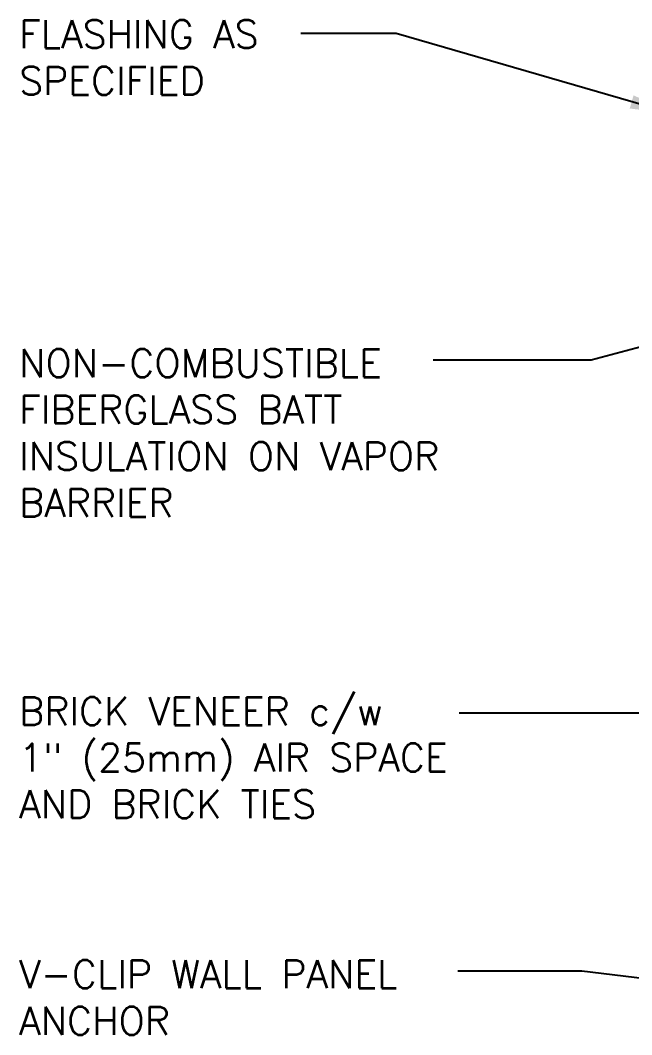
# Model space of a CAD drawing. Header units: inches. Extents: x 75 to 195, y 119 to 202.
# Drawn here: x 139.68 to 156.09, y 175.17 to 202.4 of the extents above; entities that cross this region are included whole.
import ezdxf

# ---------------------------------------------------------------- set-up
doc = ezdxf.new("R2010")
doc.units = ezdxf.units.IN
doc.header["$LTSCALE"] = 0.5
doc.header["$MEASUREMENT"] = 0
doc.layers.add('TEXT', color=4, linetype='Continuous')
doc.styles.add('DIM', font='romans.shx', dxfattribs={"width": 0.7})
doc.styles.add('ROMANS', font='romans.shx', dxfattribs={"height": 0.75})
doc.dimstyles.new('ext_12', dxfattribs={"dimscale": 12, "dimtxt": 0.09375, "dimasz": 0.09375, "dimexe": 0.09375, "dimexo": 0.0625, "dimgap": 0.0625, "dimtad": 1, "dimdec": 1, "dimzin": 3, "dimdsep": 46, "dimlunit": 4, "dimtxsty": 'DIM', "dimcen": 0.09, "dimdle": 0.09375, "dimclrt": 4, "dimadec": 0, "dimazin": 0, "dimtfac": 1, "dimtdec": 1, "dimtmove": 2, "dimatfit": 3, "dimfxl": 1, "dimfrac": 2, "dimtolj": 1, "dimtzin": 0, "dimarcsym": 0})

msp = doc.modelspace()

# ---------------------------------------------------------------- texts
at = {"layer": 'TEXT', "char_height": 0.75, "style": 'ROMANS'}
for s, insert, width, attachment_point in [('FLASHING AS \\PSPECIFIED', (139.647, 202.395), 8.7776, 1), ('NON-COMBUSTIBLE\\PFIBERGLASS BATT INSULATION ON VAPOR BARRIER', (139.647, 193.572), 12.44051, 1), ('BRICK VENEER c/w \\P1" (25mm) AIR SPACE AND BRICK TIES', (139.647, 182.607), 14.56426, 4), ('V-CLIP WALL PANEL ANCHOR', (139.647, 177.171), 12.44051, 1)]:
    msp.add_mtext(s, dxfattribs=dict(at, insert=insert, width=width, attachment_point=attachment_point))

# ---------------------------------------------------------------- leaders
at = {"layer": 'TEXT'}
for points, override in [([(157.173, 199.891), (149.77, 202.043), (147.209, 202.043)], {"dimgap": 0.0625, "dimtad": 0}), ([(166.755, 196.388), (155.006, 193.277), (150.766, 193.277)], {"dimtad": 0}), ([(158.142, 183.796), (151.463, 183.796)], {"dimgap": 0.0625, "dimtad": 0}), ([(164.624, 175.695), (154.756, 176.876), (151.427, 176.876)], {"dimtad": 0})]:
    msp.add_leader(points, dimstyle='ext_12', override=override, dxfattribs=at)

doc.saveas('drawing.dxf')
